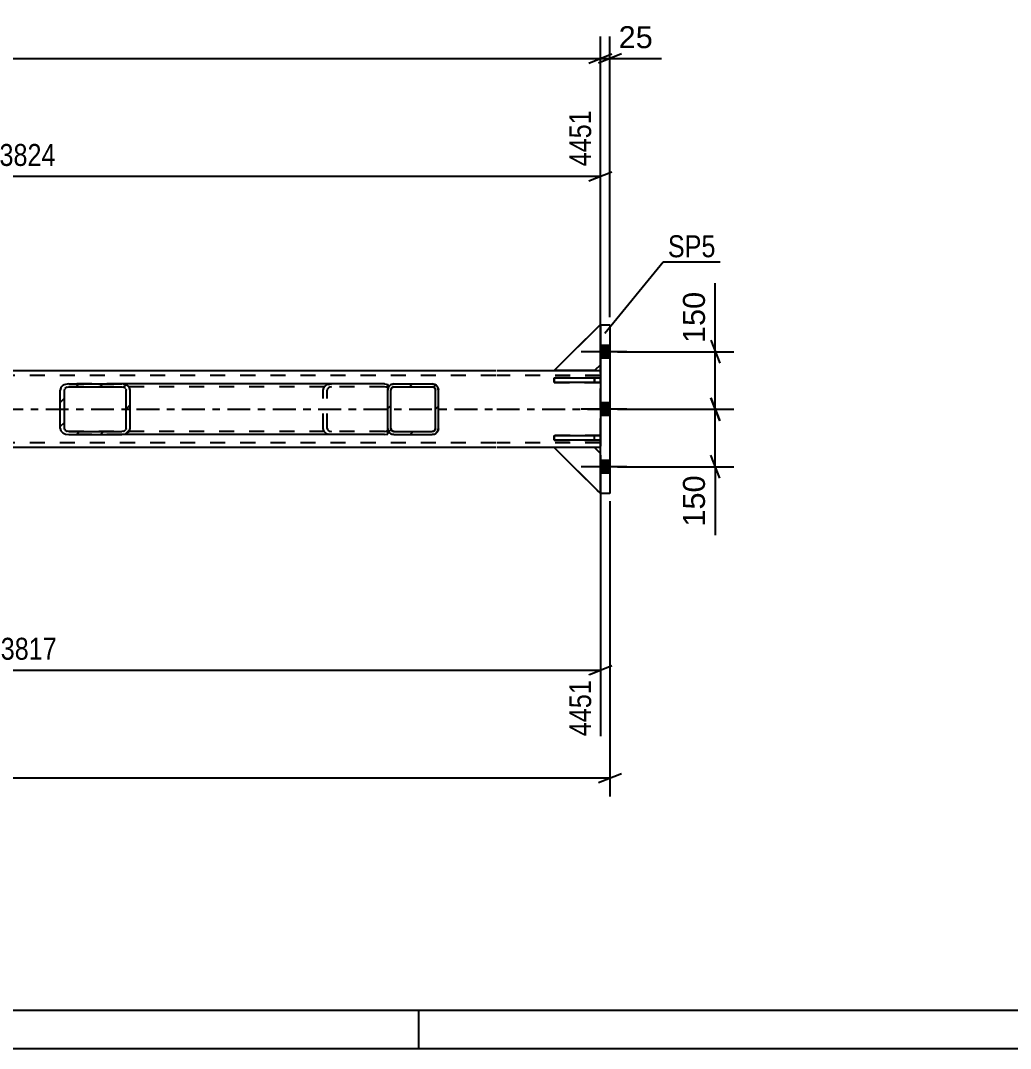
# Model space of a CAD drawing. Header units: millimetres. Extents: x 0 to 841, y 0 to 594.
# Drawn here: x 159.1 to 288.1, y 0 to 134 of the extents above; entities that cross this region are included whole.
import ezdxf

# ---------------------------------------------------------------- set-up
doc = ezdxf.new("R2010")
doc.units = ezdxf.units.MM
doc.linetypes.add('DXK_LINE_DOT2', pattern=[3.9198, 1.9599, -1.9599])
doc.linetypes.add('DXK_LINE_DOT3', pattern=[5.9187, 2.979, -0.9799, 0.9799, -0.9799])
doc.styles.add('Arial', font='arial.ttf', dxfattribs={"height": 0.2})
doc.styles.add('Arial Narrow', font='ARIALN.TTF', dxfattribs={"height": 0.2})

# ---------------------------------------------------------------- blocks, each defined once
blk = doc.blocks.new('Unknown-318891679-1129')
at = {"color": 5, "linetype": 'Continuous'}
for p, q in [((5, 5), (836, 5)), ((211, 0), (211, 5)), ((0, 0), (841, 0))]:
    blk.add_line(p, q, dxfattribs=at)
blk = doc.blocks.new('Part-318891679-4316 - 4236')
at = {"color": 7, "linetype": 'DXK_LINE_DOT2'}
for p, q in [((228.64, 88.35), (234.64, 94.35)), ((234.64, 94.35), (234.64, 89.1)), ((234.64, 89.1), (233.89, 88.35)), ((233.89, 88.35), (228.64, 88.35))]:
    blk.add_line(p, q, dxfattribs=at)
blk = doc.blocks.new('Part-318891679-4328 - 4236')
at = {"color": 2, "linetype": 'Continuous'}
for p, q in [((233.89, 78.31), (228.64, 78.31)), ((228.64, 78.31), (234.64, 72.31)), ((234.64, 77.56), (233.89, 78.31))]:
    blk.add_line(p, q, dxfattribs=at)
at = {"color": 7, "linetype": 'DXK_LINE_DOT2'}
for p, q in [((234.64, 77.56), (234.64, 77.56)), ((234.64, 77.56), (234.64, 77.56)), ((234.64, 72.31), (234.64, 77.56)), ((234.64, 72.31), (234.64, 72.31)), ((234.64, 72.31), (234.64, 72.31))]:
    blk.add_line(p, q, dxfattribs=at)
blk = doc.blocks.new('Bolt-318891679-4267 - 4236')
at = {"linetype": 'Continuous'}
for points in [[(234.64, 91.63), (234.64, 89.98), (235.89, 89.98), (235.89, 91.63)], [(234.64, 91.63), (234.64, 89.98), (235.89, 89.98), (235.89, 91.63)], [(234.64, 91.63), (234.64, 89.98), (235.89, 89.98), (235.89, 91.63)], [(234.64, 91.63), (234.64, 89.98), (235.89, 89.98), (235.89, 91.63)], [(234.64, 84.13), (234.64, 82.48), (235.89, 82.48), (235.89, 84.13)], [(234.64, 84.13), (234.64, 82.48), (235.89, 82.48), (235.89, 84.13)], [(234.64, 76.63), (234.64, 74.98), (235.89, 74.98), (235.89, 76.63)], [(234.64, 76.63), (234.64, 74.98), (235.89, 74.98), (235.89, 76.63)], [(234.64, 76.63), (234.64, 74.98), (235.89, 74.98), (235.89, 76.63)], [(234.64, 76.63), (234.64, 74.98), (235.89, 74.98), (235.89, 76.63)]]:
    blk.add_hatch(color=1, dxfattribs=at).paths.add_polyline_path(points)
at = {"color": 1, "linetype": 'Continuous'}
for p, q in [((235.89, 91.63), (234.64, 91.63)), ((235.89, 91.63), (234.64, 91.63)), ((235.89, 91.63), (234.64, 91.63)), ((235.89, 91.63), (234.64, 91.63)), ((238.09, 90.81), (232.14, 90.81)), ((238.09, 90.81), (232.14, 90.81)), ((238.09, 90.81), (232.14, 90.81)), ((238.09, 90.81), (232.14, 90.81)), ((235.89, 89.98), (234.64, 89.98)), ((235.89, 89.98), (234.64, 89.98)), ((235.89, 89.98), (234.64, 89.98)), ((235.89, 89.98), (234.64, 89.98)), ((238.09, 83.31), (232.14, 83.31)), ((238.09, 83.31), (232.14, 83.31)), ((235.89, 84.13), (234.64, 84.13)), ((235.89, 84.13), (234.64, 84.13)), ((235.89, 82.48), (234.64, 82.48)), ((235.89, 82.48), (234.64, 82.48)), ((235.89, 76.63), (234.64, 76.63)), ((235.89, 76.63), (234.64, 76.63)), ((235.89, 76.63), (234.64, 76.63)), ((235.89, 76.63), (234.64, 76.63)), ((238.09, 75.81), (232.14, 75.81)), ((238.09, 75.81), (232.14, 75.81)), ((238.09, 75.81), (232.14, 75.81)), ((238.09, 75.81), (232.14, 75.81)), ((235.89, 74.98), (234.64, 74.98)), ((235.89, 74.98), (234.64, 74.98)), ((235.89, 74.98), (234.64, 74.98)), ((235.89, 74.98), (234.64, 74.98))]:
    blk.add_line(p, q, dxfattribs=at)
blk = doc.blocks.new('Part-318891679-4331 - 4236')
at = {"color": 7, "linetype": 'DXK_LINE_DOT2'}
for p, q in [((233.89, 78.31), (228.64, 78.31)), ((228.64, 78.31), (234.64, 72.31)), ((234.64, 77.56), (233.89, 78.31)), ((234.64, 72.31), (234.64, 77.56))]:
    blk.add_line(p, q, dxfattribs=at)
blk = doc.blocks.new('Part-318891679-4336 - 4236')
at = {"color": 2, "linetype": 'Continuous'}
for p, q in [((234.64, 94.31), (234.64, 94.31)), ((234.64, 94.31), (234.64, 87.4)), ((234.64, 94.31), (235.89, 94.31)), ((235.89, 94.31), (235.89, 94.31)), ((235.89, 94.31), (235.89, 72.31)), ((234.64, 86.8), (234.64, 79.9)), ((234.64, 72.31), (234.64, 79.3)), ((235.89, 72.31), (234.64, 72.31)), ((235.89, 72.31), (235.89, 72.31))]:
    blk.add_line(p, q, dxfattribs=at)
at = {"color": 7, "linetype": 'DXK_LINE_DOT2'}
for p, q in [((234.64, 72.31), (234.64, 94.31)), ((235.89, 94.31), (235.89, 72.31)), ((234.64, 87.4), (234.64, 86.8)), ((234.64, 79.3), (234.64, 79.9))]:
    blk.add_line(p, q, dxfattribs=at)
blk = doc.blocks.new('Part-318891679-4422 - 4236')
at = {"linetype": 'Continuous'}
h = blk.add_hatch(dxfattribs=at)
h.set_pattern_fill('', scale=0.7, style=0, pattern_type=0)
h.set_pattern_definition([(45, (172.7045, 80.0665), (-1.57154, 1.57154), [])])
h.paths.add_polyline_path([(172.28, 80.01), (172.7, 80.07), (173.06, 80.24), (173.3, 80.5), (173.39, 80.81), (173.39, 85.81), (173.3, 86.11), (173.06, 86.37), (172.7, 86.54), (172.28, 86.61), (165.36, 86.61), (164.94, 86.54), (164.58, 86.37), (164.34, 86.11), (164.26, 85.81), (164.26, 80.81), (164.34, 80.5), (164.58, 80.24), (164.94, 80.07), (165.36, 80.01)])
h.paths.add_polyline_path([(165.15, 80.44), (164.97, 80.52), (164.85, 80.65), (164.81, 80.81), (164.81, 85.81), (164.85, 85.96), (164.97, 86.09), (165.15, 86.18), (165.36, 86.21), (172.28, 86.21), (172.49, 86.18), (172.67, 86.09), (172.79, 85.96), (172.83, 85.81), (172.83, 80.81), (172.79, 80.65), (172.67, 80.52), (172.49, 80.44), (172.28, 80.41), (165.36, 80.41)])
at = {"color": 2, "linetype": 'Continuous'}
for p, q in [((164.34, 86.11), (164.26, 85.81)), ((164.26, 80.81), (164.26, 85.81)), ((164.81, 85.81), (164.85, 85.96)), ((164.81, 80.81), (164.81, 85.81)), ((165.36, 86.61), (164.94, 86.54)), ((165.15, 86.18), (165.36, 86.21)), ((165.36, 86.61), (172.28, 86.61)), ((165.36, 86.21), (172.28, 86.21)), ((206.53, 86.61), (172.28, 86.61)), ((172.7, 86.54), (172.28, 86.61)), ((172.28, 86.21), (172.49, 86.18)), ((172.79, 85.96), (172.83, 85.81)), ((172.83, 80.81), (172.83, 85.81)), ((173.39, 85.81), (173.3, 86.11)), ((173.39, 80.81), (173.39, 85.81)), ((206.53, 86.61), (206.95, 86.54)), ((206.94, 86.07), (206.95, 86.54)), ((206.95, 86.54), (206.94, 86.37)), ((206.94, 86.37), (206.94, 86.11)), ((206.94, 86.11), (206.94, 85.81)), ((164.26, 80.81), (164.34, 80.5)), ((164.85, 80.65), (164.81, 80.81)), ((165.36, 80.41), (165.15, 80.44)), ((165.36, 80.41), (172.28, 80.41)), ((172.49, 80.44), (172.28, 80.41)), ((172.83, 80.81), (172.79, 80.65)), ((173.3, 80.5), (173.39, 80.81)), ((206.94, 80.24), (206.94, 80.81)), ((206.95, 80.07), (206.94, 80.55)), ((164.94, 80.07), (165.36, 80.01)), ((165.36, 80.01), (172.28, 80.01)), ((172.28, 80.01), (172.7, 80.07)), ((206.53, 80.01), (172.28, 80.01)), ((206.53, 80.01), (206.95, 80.07)), ((206.95, 80.07), (206.94, 80.24))]:
    blk.add_line(p, q, dxfattribs=at)
at = {"color": 7, "linetype": 'DXK_LINE_DOT2'}
for p, q in [((172.28, 86.61), (165.36, 86.61)), ((206.53, 86.21), (165.36, 86.21)), ((198.51, 85.81), (198.59, 86.11)), ((198.51, 80.81), (198.51, 85.81)), ((199.1, 85.96), (199.06, 85.81)), ((199.06, 80.81), (199.06, 85.81)), ((199.19, 86.54), (199.61, 86.61)), ((199.61, 86.21), (199.4, 86.18)), ((206.74, 86.18), (206.53, 86.21)), ((206.92, 86.09), (206.74, 86.18)), ((206.94, 86.07), (206.92, 86.09)), ((206.94, 80.81), (206.94, 85.81)), ((206.53, 80.41), (165.36, 80.41)), ((198.59, 80.5), (198.51, 80.81)), ((199.06, 80.81), (199.1, 80.65)), ((199.4, 80.44), (199.61, 80.41)), ((206.53, 80.41), (206.74, 80.44)), ((206.74, 80.44), (206.92, 80.52)), ((206.92, 80.52), (206.94, 80.55)), ((172.28, 80.01), (165.36, 80.01)), ((199.61, 80.01), (199.19, 80.07))]:
    blk.add_line(p, q, dxfattribs=at)
at = {"color": 2, "linetype": 'Continuous'}
for centre, radius, start, end in [((165.19, 85.57), 1.01, 104.3889, 147.3288), ((165.28, 85.69), 0.505, 104.3889, 147.3288), ((172.37, 85.69), 0.505, 32.6712, 75.6111), ((172.45, 85.57), 1.01, 32.6712, 75.6111), ((165.19, 81.04), 1.01, 212.6712, 255.6111), ((165.28, 80.93), 0.505, 212.6712, 255.6111), ((172.37, 80.93), 0.505, 284.3889, 327.3288), ((172.45, 81.04), 1.01, 284.3889, 327.3288)]:
    blk.add_arc(centre, radius, start, end, dxfattribs=at)
at = {"color": 7, "linetype": 'DXK_LINE_DOT2'}
for centre, radius, start, end in [((199.44, 85.57), 1.01, 104.3889, 147.3288), ((199.53, 85.69), 0.505, 104.3889, 147.3288), ((199.44, 81.04), 1.01, 212.6712, 255.6111), ((199.53, 80.93), 0.505, 212.6712, 255.6111)]:
    blk.add_arc(centre, radius, start, end, dxfattribs=at)
blk = doc.blocks.new('Part-318891679-4304 - 4236')
at = {"color": 2, "linetype": 'Continuous'}
for p, q in [((228.64, 79.3), (228.64, 79.9)), ((228.64, 79.9), (234.64, 79.9)), ((234.64, 79.3), (228.64, 79.3)), ((234.64, 79.9), (234.64, 79.3))]:
    blk.add_line(p, q, dxfattribs=at)
at = {"color": 7, "linetype": 'DXK_LINE_DOT2'}
blk.add_line((233.89, 79.3), (233.89, 79.9), dxfattribs=at)
blk = doc.blocks.new('Part-318891679-4307 - 4236')
at = {"color": 2, "linetype": 'Continuous'}
for p, q in [((228.64, 86.8), (228.64, 87.4)), ((228.64, 87.4), (234.64, 87.4)), ((234.64, 87.4), (234.64, 86.8)), ((234.64, 86.8), (228.64, 86.8))]:
    blk.add_line(p, q, dxfattribs=at)
at = {"color": 7, "linetype": 'DXK_LINE_DOT2'}
blk.add_line((233.89, 86.8), (233.89, 87.4), dxfattribs=at)
blk = doc.blocks.new('Part-318891679-4310 - 4236')
at = {"color": 7, "linetype": 'DXK_LINE_DOT2'}
for p, q in [((234.64, 79.9), (228.64, 79.9)), ((228.64, 79.9), (228.64, 79.3)), ((228.64, 79.3), (234.64, 79.3)), ((233.89, 79.3), (233.89, 79.9)), ((234.64, 79.3), (234.64, 79.9))]:
    blk.add_line(p, q, dxfattribs=at)
blk = doc.blocks.new('Part-318891679-4313 - 4236')
at = {"color": 7, "linetype": 'DXK_LINE_DOT2'}
for p, q in [((234.64, 87.4), (228.64, 87.4)), ((228.64, 87.4), (228.64, 86.8)), ((233.89, 87.4), (233.89, 86.8)), ((234.64, 86.8), (234.64, 87.4)), ((228.64, 86.8), (234.64, 86.8))]:
    blk.add_line(p, q, dxfattribs=at)
blk = doc.blocks.new('Part-318891679-4319 - 4236')
at = {"color": 2, "linetype": 'Continuous'}
for p, q in [((234.64, 94.35), (228.64, 88.35)), ((234.64, 94.35), (234.64, 94.31)), ((234.64, 89.09), (233.89, 88.35)), ((233.89, 88.35), (228.64, 88.35))]:
    blk.add_line(p, q, dxfattribs=at)
at = {"color": 7, "linetype": 'DXK_LINE_DOT2'}
for p, q in [((234.64, 94.31), (234.64, 89.1)), ((234.64, 89.1), (234.64, 89.09)), ((234.64, 89.1), (234.64, 89.09))]:
    blk.add_line(p, q, dxfattribs=at)
blk = doc.blocks.new('Part-318891679-4322 - 4236')
at = {"color": 7, "linetype": 'DXK_LINE_DOT2'}
for p, q in [((228.64, 88.35), (234.64, 94.35)), ((234.64, 94.35), (234.64, 89.1)), ((234.64, 89.1), (233.89, 88.35)), ((233.89, 88.35), (228.64, 88.35))]:
    blk.add_line(p, q, dxfattribs=at)
blk = doc.blocks.new('Part-318891679-4325 - 4236')
at = {"color": 7, "linetype": 'DXK_LINE_DOT2'}
for p, q in [((233.89, 78.31), (228.64, 78.31)), ((228.64, 78.31), (234.64, 72.31)), ((234.64, 77.56), (233.89, 78.31)), ((234.64, 72.31), (234.64, 77.56))]:
    blk.add_line(p, q, dxfattribs=at)
blk = doc.blocks.new('Part-318891679-4346 - 4236')
at = {"color": 2, "linetype": 'Continuous'}
for p, q in [((53.99, 88.31), (53.99, 87.11)), ((221.04, 88.31), (53.99, 88.31)), ((53.99, 87.11), (53.99, 79.51)), ((234.64, 88.31), (221.14, 88.31)), ((53.99, 79.05), (53.99, 79.51)), ((53.99, 78.31), (53.99, 79.05)), ((221.04, 78.31), (53.99, 78.31)), ((228.64, 78.31), (221.14, 78.31)), ((234.64, 78.31), (233.89, 78.31))]:
    blk.add_line(p, q, dxfattribs=at)
at = {"color": 7, "linetype": 'DXK_LINE_DOT2'}
for p, q in [((53.99, 88.31), (53.99, 87.95)), ((53.99, 87.95), (53.99, 87.11)), ((221.04, 87.71), (53.99, 87.71)), ((234.64, 87.71), (221.14, 87.71)), ((234.64, 88.31), (234.64, 78.31)), ((234.64, 79.51), (234.64, 87.11)), ((234.64, 79.51), (234.64, 87.11)), ((53.99, 78.4), (53.99, 79.51)), ((53.99, 78.91), (53.99, 78.95)), ((221.04, 78.91), (53.99, 78.91)), ((234.64, 78.91), (221.14, 78.91)), ((233.89, 78.31), (228.64, 78.31))]:
    blk.add_line(p, q, dxfattribs=at)
at = {"color": 7, "linetype": 'DXK_LINE_DOT3'}
for p, q in [((43.99, 83.31), (221.04, 83.31)), ((221.14, 83.31), (244.64, 83.31))]:
    blk.add_line(p, q, dxfattribs=at)
blk = doc.blocks.new('Part-318891679-4427 - 4236')
at = {"linetype": 'Continuous'}
h = blk.add_hatch(dxfattribs=at)
h.set_pattern_fill('', scale=0.7, style=0, pattern_type=0)
h.set_pattern_definition([(45, (213.048, 80.0665), (-1.57154, 1.57154), [])])
h.paths.add_polyline_path([(212.74, 80.01), (213.05, 80.07), (213.31, 80.24), (213.48, 80.5), (213.54, 80.81), (213.54, 85.81), (213.48, 86.11), (213.31, 86.37), (213.05, 86.54), (212.74, 86.61), (207.74, 86.61), (207.44, 86.54), (207.18, 86.37), (207, 86.11), (206.94, 85.81), (206.94, 80.81), (207, 80.5), (207.18, 80.24), (207.44, 80.07), (207.74, 80.01)])
h.paths.add_polyline_path([(207.59, 80.44), (207.46, 80.52), (207.37, 80.65), (207.34, 80.81), (207.34, 85.81), (207.37, 85.96), (207.46, 86.09), (207.59, 86.18), (207.74, 86.21), (212.74, 86.21), (212.89, 86.18), (213.02, 86.09), (213.11, 85.96), (213.14, 85.81), (213.14, 80.81), (213.11, 80.65), (213.02, 80.52), (212.89, 80.44), (212.74, 80.41), (207.74, 80.41)])
at = {"color": 7, "linetype": 'DXK_LINE_DOT2'}
for p, q in [((206.94, 85.81), (207, 86.11)), ((206.94, 80.81), (206.94, 85.81)), ((207.37, 85.96), (207.34, 85.81)), ((207.34, 80.81), (207.34, 85.81)), ((207.44, 86.54), (207.74, 86.61)), ((207.74, 86.21), (207.59, 86.18)), ((207.74, 86.61), (212.74, 86.61)), ((207.74, 86.21), (212.74, 86.21)), ((212.74, 86.61), (213.05, 86.54)), ((212.89, 86.18), (212.74, 86.21)), ((213.14, 85.81), (213.11, 85.96)), ((213.14, 80.81), (213.14, 85.81)), ((213.48, 86.11), (213.54, 85.81)), ((213.54, 80.81), (213.54, 85.81)), ((207, 80.5), (206.94, 80.81)), ((207.34, 80.81), (207.37, 80.65)), ((207.59, 80.44), (207.74, 80.41)), ((207.74, 80.41), (212.74, 80.41)), ((212.74, 80.41), (212.89, 80.44)), ((213.11, 80.65), (213.14, 80.81)), ((213.54, 80.81), (213.48, 80.5)), ((207.74, 80.01), (207.44, 80.07)), ((207.74, 80.01), (212.74, 80.01)), ((213.05, 80.07), (212.74, 80.01))]:
    blk.add_line(p, q, dxfattribs=at)
at = {"color": 2, "linetype": 'Continuous'}
for p, q in [((207, 86.11), (206.94, 85.81)), ((206.94, 80.81), (206.94, 85.81)), ((207.34, 85.81), (207.37, 85.96)), ((207.34, 80.81), (207.34, 85.81)), ((207.74, 86.61), (207.44, 86.54)), ((207.59, 86.18), (207.74, 86.21)), ((207.74, 86.61), (212.74, 86.61)), ((207.74, 86.21), (212.74, 86.21)), ((213.05, 86.54), (212.74, 86.61)), ((212.74, 86.21), (212.89, 86.18)), ((213.11, 85.96), (213.14, 85.81)), ((213.14, 80.81), (213.14, 85.81)), ((213.54, 85.81), (213.48, 86.11)), ((213.54, 80.81), (213.54, 85.81)), ((206.94, 80.81), (207, 80.5)), ((207.37, 80.65), (207.34, 80.81)), ((207.74, 80.41), (207.59, 80.44)), ((207.74, 80.41), (212.74, 80.41)), ((212.89, 80.44), (212.74, 80.41)), ((213.14, 80.81), (213.11, 80.65)), ((213.48, 80.5), (213.54, 80.81)), ((207.44, 80.07), (207.74, 80.01)), ((207.74, 80.01), (212.74, 80.01)), ((212.74, 80.01), (213.05, 80.07))]:
    blk.add_line(p, q, dxfattribs=at)
at = {"color": 7, "linetype": 'DXK_LINE_DOT2'}
for centre, radius, start, end in [((207.74, 85.81), 0.8, 112.5, 157.5), ((207.74, 85.81), 0.4, 112.5, 157.5), ((212.74, 85.81), 0.4, 22.5, 67.5), ((212.74, 85.81), 0.8, 22.5, 67.5), ((207.74, 80.81), 0.8, 202.5, 247.5), ((207.74, 80.81), 0.4, 202.5, 247.5), ((212.74, 80.81), 0.4, 292.5, 337.5), ((212.74, 80.81), 0.8, 292.5, 337.5)]:
    blk.add_arc(centre, radius, start, end, dxfattribs=at)
at = {"color": 2, "linetype": 'Continuous'}
for centre, radius, start, end in [((207.74, 85.81), 0.8, 112.5, 157.5), ((207.74, 85.81), 0.4, 112.5, 157.5), ((212.74, 85.81), 0.4, 22.5, 67.5), ((212.74, 85.81), 0.8, 22.5, 67.5), ((207.74, 80.81), 0.8, 202.5, 247.5), ((207.74, 80.81), 0.4, 202.5, 247.5), ((212.74, 80.81), 0.4, 292.5, 337.5), ((212.74, 80.81), 0.8, 292.5, 337.5)]:
    blk.add_arc(centre, radius, start, end, dxfattribs=at)
blk = doc.blocks.new('StraightDimension-318891679-4438 - 4236')
at = {"color": 7, "linetype": 'Continuous'}
for p, q in [((249.02, 84.81), (250.22, 81.81)), ((236.89, 83.31), (252.02, 83.31)), ((249.62, 75.81), (249.62, 83.31)), ((250.22, 74.31), (249.02, 77.31)), ((236.89, 75.81), (252.02, 75.81)), ((249.62, 75.81), (249.62, 66.88)), ((249.62, 75.81), (249.62, 66.88))]:
    blk.add_line(p, q, dxfattribs=at)
at = {"color": 0}
blk.add_wipeout([(248.87, 75.28), (244.67, 75.28), (244.67, 67.41), (248.87, 67.41)], dxfattribs=at)
at = {"color": 3, "style": 'Arial'}
blk.add_text('150', height=2.865, rotation=90.0002, dxfattribs=at).set_placement((248.27, 68.01))
blk = doc.blocks.new('StraightDimension-318891679-4450 - 4236')
at = {"color": 7, "linetype": 'Continuous'}
for p, q in [((249.62, 90.81), (249.62, 99.73)), ((249.62, 90.81), (249.62, 99.73)), ((249.02, 92.31), (250.22, 89.31)), ((236.89, 90.81), (252.02, 90.81)), ((249.62, 83.31), (249.62, 90.81)), ((250.22, 81.81), (249.02, 84.81)), ((236.89, 83.31), (252.02, 83.31))]:
    blk.add_line(p, q, dxfattribs=at)
at = {"color": 0}
blk.add_wipeout([(248.87, 99.2), (244.67, 99.2), (244.67, 91.33), (248.87, 91.33)], dxfattribs=at)
at = {"color": 3, "style": 'Arial'}
blk.add_text('150', height=2.865, rotation=90.0002, dxfattribs=at).set_placement((248.27, 91.93))
blk = doc.blocks.new('StraightDimension-318891679-4475 - 4236')
at = {"color": 7, "linetype": 'Continuous'}
for p, q in [((234.64, 77.31), (234.64, 40.7)), ((85.67, 74.57), (85.67, 42.52)), ((87.17, 49.91), (84.17, 48.71)), ((233.14, 48.71), (236.14, 49.91)), ((85.67, 49.31), (234.64, 49.31))]:
    blk.add_line(p, q, dxfattribs=at)
at = {"color": 0}
blk.add_wipeout([(164.41, 50.06), (164.41, 54.26), (155.9, 54.26), (155.9, 50.06)], dxfattribs=at)
at = {"color": 3, "style": 'Arial Narrow'}
blk.add_text('3817', height=2.863, dxfattribs=at).set_placement((156.5, 50.66))
at = {"color": 0, "linetype": 'Continuous'}
blk.add_wipeout([(234.04, 48.61), (229.84, 48.61), (229.84, 40.1), (234.04, 40.1)], dxfattribs=at)
at = {"color": 3, "linetype": 'Continuous', "style": 'Arial Narrow'}
blk.add_text('4451', height=2.863, rotation=90.0002, dxfattribs=at).set_placement((233.44, 40.7))
blk = doc.blocks.new('StraightDimension-318891679-4547 - 4236')
at = {"color": 7, "linetype": 'Continuous'}
for p, q in [((234.64, 95.35), (234.64, 131.87)), ((235.89, 95.31), (235.89, 131.87)), ((233.14, 128.42), (236.14, 129.62)), ((237.39, 129.62), (234.39, 128.42)), ((234.64, 129.02), (235.89, 129.02)), ((235.89, 129.02), (242.59, 129.02)), ((235.89, 129.02), (242.59, 129.02))]:
    blk.add_line(p, q, dxfattribs=at)
at = {"color": 0}
blk.add_wipeout([(242.06, 129.77), (242.06, 133.97), (236.42, 133.97), (236.42, 129.77)], dxfattribs=at)
at = {"color": 3, "style": 'Arial'}
blk.add_text('25', height=2.865, dxfattribs=at).set_placement((237.02, 130.37))
blk = doc.blocks.new('StraightDimension-318891679-4562 - 4236')
at = {"color": 7, "linetype": 'Continuous'}
for p, q in [((48.24, 106.31), (48.24, 131.87)), ((234.64, 95.35), (234.64, 131.87)), ((49.74, 129.62), (46.74, 128.42)), ((48.24, 129.02), (234.64, 129.02)), ((233.14, 128.42), (236.14, 129.62))]:
    blk.add_line(p, q, dxfattribs=at)
at = {"color": 0}
blk.add_wipeout([(146.49, 129.77), (146.49, 133.97), (136.39, 133.97), (136.39, 129.77)], dxfattribs=at)
at = {"color": 3, "style": 'Arial'}
blk.add_text('4566', height=2.865, dxfattribs=at).set_placement((136.99, 130.37))
blk = doc.blocks.new('StraightDimension-318891679-4575 - 4236')
at = {"color": 7, "linetype": 'Continuous'}
for p, q in [((235.89, 71.31), (235.89, 32.85)), ((48.24, 60.3), (48.24, 32.85)), ((49.74, 35.85), (46.74, 34.65)), ((48.24, 35.25), (235.89, 35.25)), ((234.39, 34.65), (237.39, 35.85))]:
    blk.add_line(p, q, dxfattribs=at)
at = {"color": 0}
blk.add_wipeout([(147.11, 36), (147.11, 40.2), (137.02, 40.2), (137.02, 36)], dxfattribs=at)
at = {"color": 3, "style": 'Arial'}
blk.add_text('4591', height=2.865, dxfattribs=at).set_placement((137.62, 36.6))
blk = doc.blocks.new('StraightDimension-318891679-11372 - 4236')
at = {"color": 7, "linetype": 'Continuous'}
for p, q in [((234.64, 89.35), (234.64, 122.28)), ((85.36, 89.31), (85.36, 120.45)), ((86.86, 114.27), (83.86, 113.07)), ((233.14, 113.07), (236.14, 114.27)), ((85.36, 113.67), (234.64, 113.67))]:
    blk.add_line(p, q, dxfattribs=at)
at = {"color": 0}
blk.add_wipeout([(164.25, 114.42), (164.25, 118.62), (155.74, 118.62), (155.74, 114.42)], dxfattribs=at)
at = {"color": 3, "style": 'Arial Narrow'}
blk.add_text('3824', height=2.863, dxfattribs=at).set_placement((156.34, 115.02))
at = {"color": 0, "linetype": 'Continuous'}
blk.add_wipeout([(234.04, 122.88), (229.84, 122.88), (229.84, 114.37), (234.04, 114.37)], dxfattribs=at)
at = {"color": 3, "linetype": 'Continuous', "style": 'Arial Narrow'}
blk.add_text('4451', height=2.863, rotation=90.0002, dxfattribs=at).set_placement((233.44, 114.97))
blk = doc.blocks.new('Mark-318891679-4332 - 4236')
at = {"color": 0}
blk.add_wipeout([(249.65, 103.12), (249.65, 106.12), (243.44, 106.12), (243.44, 103.12)], dxfattribs=at)
blk.add_wipeout([(249.65, 103.12), (249.65, 106.12), (243.44, 106.12), (243.44, 103.12)], dxfattribs=at)
at = {"color": 30, "linetype": 'Continuous'}
for p, q in [((235.24, 93.21), (242.84, 102.52)), ((242.84, 102.52), (250.25, 102.52))]:
    blk.add_line(p, q, dxfattribs=at)
at = {"color": 3, "style": 'Arial Narrow'}
blk.add_text('SP5', height=2.863, dxfattribs=at).set_placement((243.44, 103.12))

msp = doc.modelspace()

# ---------------------------------------------------------------- block references
for name in ['Unknown-318891679-1129', 'Part-318891679-4316 - 4236', 'Part-318891679-4319 - 4236', 'Part-318891679-4322 - 4236', 'Part-318891679-4336 - 4236', 'Bolt-318891679-4267 - 4236', 'Part-318891679-4346 - 4236', 'Part-318891679-4307 - 4236', 'Part-318891679-4313 - 4236', 'Part-318891679-4422 - 4236', 'Part-318891679-4427 - 4236', 'Part-318891679-4304 - 4236', 'Part-318891679-4310 - 4236', 'Part-318891679-4328 - 4236', 'Part-318891679-4331 - 4236', 'Part-318891679-4325 - 4236']:
    msp.add_blockref(name, (0, 0))

# ---------------------------------------------------------------- next in the draw order: block references
for name in ['StraightDimension-318891679-4438 - 4236', 'StraightDimension-318891679-4475 - 4236']:
    msp.add_blockref(name, (0, 0))

# ---------------------------------------------------------------- next in the draw order: block references
for name in ['StraightDimension-318891679-4450 - 4236', 'StraightDimension-318891679-4575 - 4236']:
    msp.add_blockref(name, (0, 0))

# ---------------------------------------------------------------- next in the draw order: block references
msp.add_blockref('StraightDimension-318891679-4547 - 4236', (0, 0))

# ---------------------------------------------------------------- next in the draw order: block references
msp.add_blockref('StraightDimension-318891679-4562 - 4236', (0, 0))

# ---------------------------------------------------------------- next in the draw order: block references
msp.add_blockref('StraightDimension-318891679-11372 - 4236', (0, 0))

# ---------------------------------------------------------------- next in the draw order: block references
msp.add_blockref('Mark-318891679-4332 - 4236', (0, 0))

doc.saveas('drawing.dxf')
